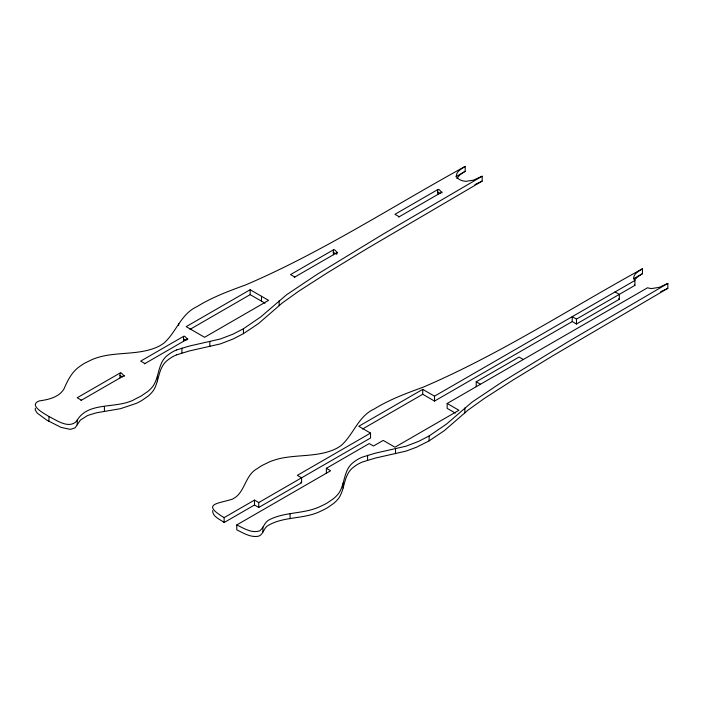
<?xml version="1.0" encoding="UTF-8"?>
<svg xmlns="http://www.w3.org/2000/svg" width="703" height="703" viewBox="0 0 703 703"><rect width="100%" height="100%" fill="white"/><g stroke="black" fill="none" stroke-linecap="round" stroke-linejoin="round"><path stroke-width="1.05" d="M120.064 377.924C120.002 374.101 119.141 369.347 124.273 376.369M183.536 341.271C183.474 337.458 182.622 332.704 187.754 339.716M333.398 254.75C333.336 250.936 332.475 246.182 337.607 253.203M437.802 194.476C437.741 190.654 436.888 185.9 442.011 192.921M456.765 178.492L460.114 174.696L465.184 171.312L465.184 166.409C392.344 206.418 322.088 252.272 245.523 284.979C228.853 291.007 212.086 297.299 196.945 306.657C181.031 313.907 176.471 331.746 164.326 342.774A37.004 21.362 0 0 1 155.943 347.616C138.992 354.532 120.222 352.265 102.656 356.184A52.795 30.484 0 0 0 92.295 359.47L84.905 363.064A60.493 34.922 0 0 0 79.993 366.281C71.855 371.641 67.637 380.543 63.885 389.128C58.648 397.494 48.322 399.62 39.271 400.921C27.979 405.2 44.104 413.434 48.955 416.519C57.048 420.517 68.938 429.199 76.671 421.115C87.989 400.315 117.999 409.884 135.978 398.601A60.493 34.922 0 0 0 141.54 395.763L147.771 391.501A52.795 30.484 0 0 0 153.456 385.516C159.572 375.877 157.911 361.922 168.298 354.751A37.004 21.362 0 0 1 176.681 349.909M35.37 408.267L35.238 409.981L37.321 413.188L46.855 420.183L61.091 427.389L70.335 429.392L75.133 427.837L80.432 420.034L87.805 415.411L96.399 412.802L120.485 408.68L135.978 403.504A60.493 34.922 0 0 0 141.54 400.666L147.771 396.404A52.795 30.484 0 0 0 153.456 390.42C159.572 380.78 157.911 366.825 168.298 359.655A37.004 21.362 0 0 1 176.681 354.813M236.779 524.939C243.756 528.252 251.859 533.656 259.829 530.791C263.897 527.628 264.68 521.354 270.084 519.376C286.253 511.459 305.515 514.183 321.658 505.8A60.493 34.922 0 0 0 327.22 502.961L333.45 498.699A52.795 30.484 0 0 0 339.136 492.724C345.252 483.075 343.591 469.121 353.978 461.95A37.004 21.362 0 0 1 362.361 457.117L375.068 453.242L406.026 446.203L418.628 441.379L429.111 435.965L446.431 424.129L472.161 402.028L502.276 381.878L568.947 341.236L667.85 283.414L667.85 288.318L553.033 355.648L513.032 380.033L484.639 398.232L467.855 410.253L444.199 430.746L429.111 440.869L416.528 447.213L406.026 451.106L375.068 458.145L362.361 462.02A37.004 21.362 0 0 0 353.978 466.854C343.6 474.033 345.252 487.979 339.136 497.627A52.795 30.484 0 0 1 333.45 503.603L327.22 507.865A60.493 34.922 0 0 1 321.658 510.703C305.067 519.482 284.847 515.958 268.616 525.203C263.581 527.382 263.757 534.324 258.704 536.169C250.909 537.786 243.502 533.146 236.779 529.842L236.779 524.939L330.612 470.764L326.368 468.312L326.368 473.216M212.649 510.615C212.341 516.652 220.136 519.341 224.125 522.531L254.486 505.009L258.73 507.461L301.578 482.724L301.578 477.82L297.334 475.36L370.543 433.092L370.543 438.004L258.73 502.557L254.486 500.105L224.125 517.628L224.125 522.531M634.44 280.119L637.384 277.044L642.454 273.66L642.454 268.757C569.615 308.766 499.358 354.62 422.802 387.327C406.123 393.346 389.357 399.647 374.216 409.005C358.302 416.255 353.741 434.094 341.596 445.122A37.004 21.362 0 0 1 333.213 449.964C316.271 456.88 297.492 454.613 279.926 458.532A52.795 30.484 0 0 0 269.565 461.818L262.184 465.412A60.493 34.922 0 0 0 257.263 468.629C244.468 475.386 245.303 493.321 232.157 499.253C217.13 503.919 201.199 503.805 224.125 517.628M176.681 354.813L189.388 350.946L220.347 343.908L232.948 339.083L243.431 333.661L258.519 323.547L282.175 303.046L298.96 291.033L327.352 272.826L367.353 248.44L482.17 181.119L482.17 176.216L383.267 234.037L316.596 274.68L286.481 294.829L260.751 316.921L243.431 328.758L232.948 334.18L220.347 338.995L189.388 346.043L176.681 349.909M465.184 166.409C461.774 168.702 456.695 170.996 456.344 175.645A9.201 5.308 0 0 0 457.126 177.525L457.653 178.114M642.454 268.757C639.045 271.05 633.974 273.344 633.623 277.993A9.201 5.308 0 0 0 634.396 279.873L634.923 280.462L634.923 285.365L576.469 319.109L572.224 316.658L572.224 321.561L434.516 401.07L422.731 394.269L362.528 429.023M250.163 289.733L186.19 326.658L204.599 337.291L268.564 300.357L250.163 289.733L250.163 294.636L189.959 329.391M120.064 373.021L77.207 397.757L81.46 400.209M183.536 336.368L140.688 361.105L144.932 363.556M333.398 249.846L290.541 274.592L294.794 277.044M437.802 189.573L394.954 214.31L399.199 216.761M80.933 400.508L124.308 375.472M144.414 363.864L187.789 338.82M294.267 277.342L337.642 252.298M398.68 217.06L442.046 192.024M634.923 280.462L434.516 396.167L422.731 389.365L358.758 426.29L370.543 433.092M326.368 468.312L369.216 443.567L373.469 446.018L383.197 440.403L394.981 447.205L458.945 410.271L447.17 403.469L447.17 408.373L455.324 413.083M476.221 386.694L476.221 381.791L519.078 357.054L523.322 359.505M572.224 321.561L576.469 324.013L619.325 299.276L619.325 294.372L615.072 291.921M447.17 403.469L647.577 287.764L648.597 288.063A9.201 5.308 0 0 0 651.857 288.52L659.256 287.342L667.85 283.414M455.843 176.69L465.184 171.312M634.053 278.502L642.454 273.66M482.17 176.216L473.576 180.144L466.177 181.312A9.201 5.308 0 0 1 462.917 180.864L461.897 180.566A12.118 6.995 0 0 1 459.525 179.485A12.118 6.995 0 0 1 457.644 178.114M482.17 181.119L474.929 184.581M667.85 288.318L660.609 291.789M619.325 299.276L618.526 298.854M301.578 482.724L300.787 482.302M437.749 192.051L440.298 193.527M333.336 252.333L336.737 254.293M476.221 381.791L480.474 384.242M250.163 294.636L265.022 303.213M183.483 338.855L186.031 340.322M120.002 375.499L122.55 376.975M634.396 284.777L634.923 285.365M576.469 319.109L576.469 324.013M464.841 407.977L464.841 412.881M434.516 396.167L434.516 401.07M429.111 435.965L429.111 440.869M422.731 389.365L422.731 394.269M395.508 448.822L395.508 453.734M367.572 455.28L367.572 460.184M343.161 483.137L343.161 488.04M290.084 513.796L290.084 518.7M279.161 300.779L279.161 305.682M262.904 527.136L262.904 532.039M261.49 296.271L261.49 301.174M258.73 502.557L258.73 507.461M254.486 500.105L254.486 505.009M243.431 328.758L243.431 333.661M209.828 341.623L209.828 346.526M181.892 348.082L181.892 352.985M178.685 323.644L178.685 325.603M157.481 375.929L157.481 380.833M104.404 406.589L104.404 411.492M77.225 419.937L77.225 424.84M48.955 416.519L48.955 421.422"/></g></svg>
